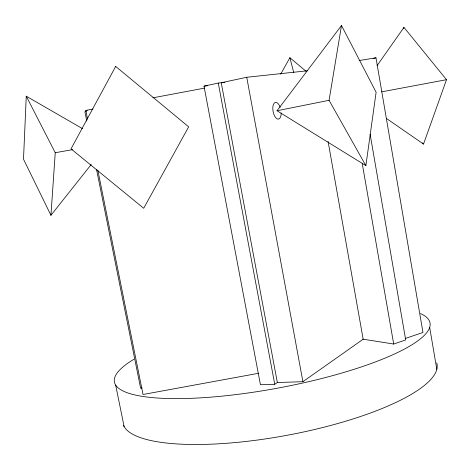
<?xml version="1.0" encoding="UTF-8"?>
<svg xmlns="http://www.w3.org/2000/svg" width="470" height="470" viewBox="0 0 470 470"><rect width="100%" height="100%" fill="white"/><g stroke="black" fill="none" stroke-linecap="round" stroke-linejoin="round"><path stroke-width="0.7" d="M82.65 128.733L26.267 96.197L23.5 159.213L50.942 215.289L91.239 164.482M50.942 215.289L55.243 152.721L26.267 96.197M365.877 165.64L376.118 92.237L341.496 25.503L277.024 110.75L365.877 165.64L329.071 100.304L341.496 25.503M403.524 28.77L403.959 27.383L446.5 79.683L423.529 144.079L386.34 118.381M280.661 74.237L289.89 57.698L306.123 71.358M377.028 65.694L403.959 27.383M307.445 70.782L246.738 77.268L221.229 82.744L277.347 382.527L302.909 381.699L363.169 339.211L328.078 141.405M224.877 82.338L218.274 83.073L203.998 86.139L260.433 384.73L274.75 384.278L277.782 382.233M362.934 339.17L393.701 344.034L405.704 339.939L370.107 134.185M405.175 338.518L422.971 332.472L375.982 57.81L359.139 60.536M373.151 58.509L375.982 57.81M277.024 110.75L329.071 100.304M87.538 119.045L85.799 110.421L93.013 109.063M152.879 97.825L204.814 88.072M86.339 111.502L84.9 111.766L86.785 121.107M381.763 91.832L446.5 79.683M142.081 387.979L140.636 388.244L96.485 169.218M258.747 373.251L143.039 394.495L97.825 170.111M55.243 152.721L72.586 149.642M203.998 86.139L207.623 85.722M85.799 110.421L87.238 110.544M422.647 142.921L423.529 144.079M289.89 57.698L293.738 72.592M115.661 385.142L124.127 426.601M218.274 83.073L274.75 384.278M246.738 77.268L302.909 381.699M362.247 163.63L393.701 344.034M429.68 327.426L436.812 369.32M436.736 362.858A159.876 42.441 -10.6 0 1 294.608 433.839A159.876 42.441 -10.6 0 1 123.469 425.291M420.468 313.525A160.564 36.072 -10.6 0 1 260.151 391.169A160.564 36.072 -10.6 0 1 133.974 359.256M281.201 112.953A8.513 3.977 79.6 0 1 275.878 117.87A8.513 3.977 79.6 0 1 273.434 104.428A8.513 3.977 79.6 0 1 280.167 107.266M115.679 66.429L71.023 148.867L143.703 208.275L188.664 126.841L115.679 66.429"/></g></svg>
